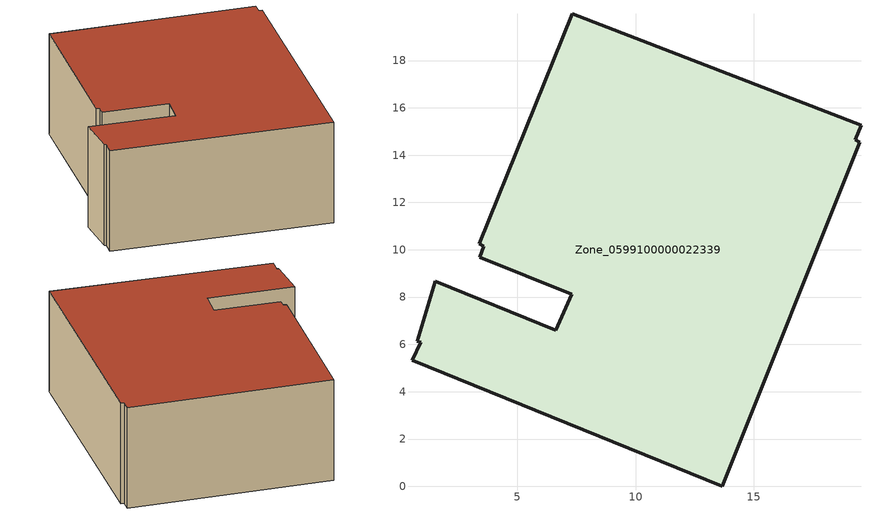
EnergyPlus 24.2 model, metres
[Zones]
Zone_0599100000022339
 floor ground (C_G): 3.41,9.68 3.58,10.14 3.39,10.25 7.32,19.98 19.53,15.27 19.29,14.66 19.48,14.55 13.66,0 0.57,5.32 0.91,6.08 0.78,6.13 1.52,8.66 6.63,6.6 7.31,8.11 z0.84
 wall outside (C_F): 7.31,8.11 6.63,6.6 1.52,8.66 0.78,6.13 0.91,6.08 0.57,5.32 13.66,0 19.48,14.55 19.29,14.66 19.53,15.27 7.32,19.98 3.39,10.25 3.58,10.14 3.41,9.68 7.31,8.11 z0.84:7.65
 roof outside (C_R): 3.58,10.14 3.41,9.68 7.31,8.11 6.63,6.6 1.52,8.66 0.78,6.13 0.91,6.08 0.57,5.32 13.66,0 19.48,14.55 19.29,14.66 19.53,15.27 7.32,19.98 3.39,10.25 z7.65
[BUILDING]
Pand.0599100000022339: North Axis=0; Terrain=City; Loads Convergence Tolerance Value=0.04; Temperature Convergence Tolerance Value=0.4; Solar Distribution=FullExterior; Maximum Number of Warmup Days=25; Minimum Number of Warmup Days=1
[Site:Location]
Rotterdam.The.Hague.AP_ZH_NLD Design_Conditions: Latitude=51.96; Longitude=4.45; Time Zone=1; Elevation=-4.5
[SITE:GROUNDTEMPERATURE:BUILDINGSURFACE]
18, 18, 18, 18, 18, 18, 18, 18, 18, 18, 18, 18
[MATERIAL] Thermal Absorptance=0.9; Solar Absorptance=0.7; Visible Absorptance=0.7
Name | Roughness | Thickness | Conductivity | Density | Specific Heat
G.TC.1946 | MediumSmooth | 0.15 | 1 | 540 | 1210
F.TC.1946 | Rough | 0.3 | 0.857143 | 1920 | 840
R.TC.1946 | MediumRough | 0.2 | 0.909091 | 1500 | 1000
[CONSTRUCTION]
C_G: G.TC.1946
C_F: F.TC.1946
C_R: R.TC.1946
[ZONE]
Zone_0599100000022339: Type=1; Multiplier=1; Ceiling Height=Autocalculate; Volume=Autocalculate; Floor Area=autocalculate; Part of Total Floor Area=Yes
[ZONEINFILTRATION:DESIGNFLOWRATE]
Infil_Zone_0599100000022339: Zone or ZoneList or Space or SpaceList=Zone_0599100000022339; Schedule=AlwaysOn; Design Flow Rate Calculation Method=Flow/Area; Flow Rate per Floor Area=0.003; Constant Term Coefficient=1; Temperature Term Coefficient=0; Velocity Term Coefficient=0; Velocity Squared Term Coefficient=0
[HVACTEMPLATE:ZONE:IDEALLOADSAIRSYSTEM]
Zone_0599100000022339: Maximum Heating Supply Air Temperature=50; Minimum Cooling Supply Air Temperature=13; Maximum Heating Supply Air Humidity Ratio=0.0156; Minimum Cooling Supply Air Humidity Ratio=0.0077; Heating Limit=NoLimit; Cooling Limit=NoLimit; Dehumidification Control Type=ConstantSensibleHeatRatio; Cooling Sensible Heat Ratio=0.7; Dehumidification Setpoint=60; Humidification Control Type=None; Humidification Setpoint=30; Outdoor Air Method=None; Outdoor Air Flow Rate per Person=0.00944; Outdoor Air Flow Rate per Zone Floor Area=0; Outdoor Air Flow Rate per Zone=0; Demand Controlled Ventilation Type=None; Outdoor Air Economizer Type=NoEconomizer; Heat Recovery Type=None; Sensible Heat Recovery Effectiveness=0.7; Latent Heat Recovery Effectiveness=0.65
[ZONECONTROL:THERMOSTAT]
ThermostatControl_Zone_0599100000022339: Zone or ZoneList=Zone_0599100000022339; Control Type Schedule=DualSetpointControlType; Control 1=Thermostat_Zone_0599100000022339; Temperature Difference Between Cutout And Setpoint=0
[THERMOSTATSETPOINT:DUALSETPOINT]
Thermostat_Zone_0599100000022339: Heating Setpoint Temperature Schedule=HeatingSetpoint_Zone_0599100000022339; Cooling Setpoint Temperature Schedule=CoolingSetpoint_Zone_0599100000022339
[SCHEDULE:COMPACT]
HeatingSetpoint_Zone_0599100000022339: Through: 12/31, For: AllDays, Until: 24:00, 21
CoolingSetpoint_Zone_0599100000022339: Through: 12/31, For: AllDays, Until: 24:00, 24
DualSetpointControlType: Through: 12/31, For: AllDays, Until: 24:00, 4
AlwaysOn: Through: 12/31, For: AllDays, Until: 24:00, 1
